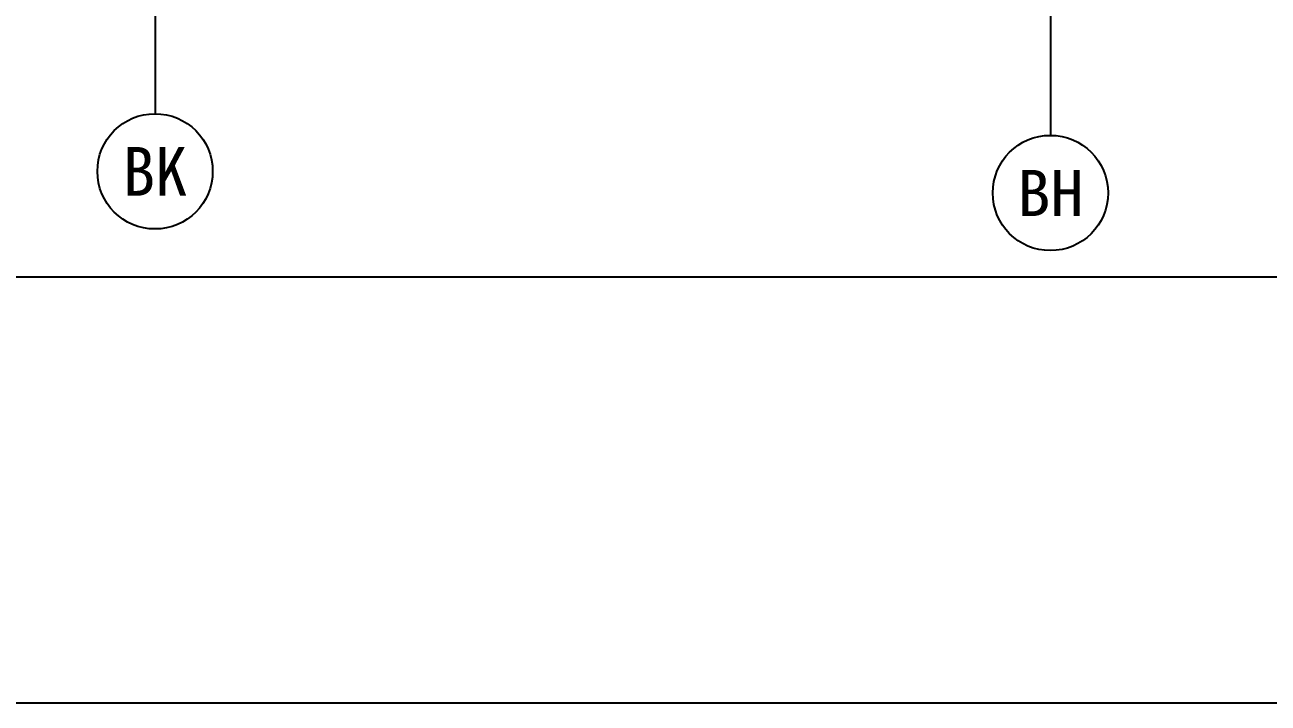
# Model space of a CAD drawing. Extents: x 72637 to 526294, y -245768 to 30884.
# Drawn here: x 444325 to 452954, y -110581 to -105873 of the extents above; entities that cross this region are included whole.
import ezdxf
from ezdxf.enums import TextEntityAlignment as Align

# ---------------------------------------------------------------- set-up
doc = ezdxf.new("R2010")
doc.units = 0
doc.header["$LTSCALE"] = 10
doc.header["$MEASUREMENT"] = 0
for name, color, linetype in [('01-标注_轴线坐标', 132, 'Continuous'), ('02-TEXT_轴号', 7, 'Continuous'), ('AXIS_TEXT', 7, 'Continuous')]:
    doc.layers.add(name, color=color, linetype=linetype)
doc.layers.add('04-不打印_辅助线', color=165, linetype='Continuous', plot=False)
doc.styles.add('_TCH_AXIS', font='STXIHEI.TTF', dxfattribs={"width": 0.75})
doc.styles.add('COMPLEX', font='COMPLEX')

# ---------------------------------------------------------------- blocks, each defined once
blk = doc.blocks.new('_AXISO')
blk.add_circle((0, 0), 0.5)
at = {"layer": 'AXIS_TEXT', "style": 'COMPLEX', "width": 1.041667}
blk.add_attdef('A', text='', height=0.56, dxfattribs=at).set_placement((-0.25, -0.28), (0.25, -0.28), align=Align.FIT)

msp = doc.modelspace()

# ---------------------------------------------------------------- linework, layer by layer
at = {"layer": '01-标注_轴线坐标'}
for p, q in [((445228.5, -104530.9), (445228.5, -106490.3)), ((451442.7, -104530.9), (451442.7, -106640.3))]:
    msp.add_line(p, q, dxfattribs=at)
at = {"layer": '04-不打印_辅助线'}
for points in [[(276006.9, -86708.1), (491047.3, -86708.1), (491047.3, -110581.4), (276006.9, -110581.4)], [(121958, -94242.8), (483151.6, -94242.8), (483151.6, -107623.6), (121958, -107623.6)]]:
    msp.add_lwpolyline(points, close=True, dxfattribs=at)

# ---------------------------------------------------------------- block references
at = {"layer": '01-标注_轴线坐标'}
ref = msp.add_blockref('_AXISO', (445228.5, -106890.3), dxfattribs=dict(at, xscale=800, yscale=800, zscale=800))
ref.add_attrib('A', 'BK', dxfattribs={"layer": '02-TEXT_轴号', "height": 337.9, "style": '_TCH_AXIS', "width": 1.129901}).set_placement((445005.2, -107059.2), (445451.8, -107059.2), align=Align.FIT)
ref = msp.add_blockref('_AXISO', (451442.7, -107040.3), dxfattribs=dict(at, xscale=800, yscale=800, zscale=800))
ref.add_attrib('A', 'BH', dxfattribs={"layer": '02-TEXT_轴号', "height": 320.15, "style": '_TCH_AXIS', "width": 1.137148}).set_placement((451212.9, -107200.3), (451672.4, -107200.3), align=Align.FIT)

doc.saveas('drawing.dxf')
